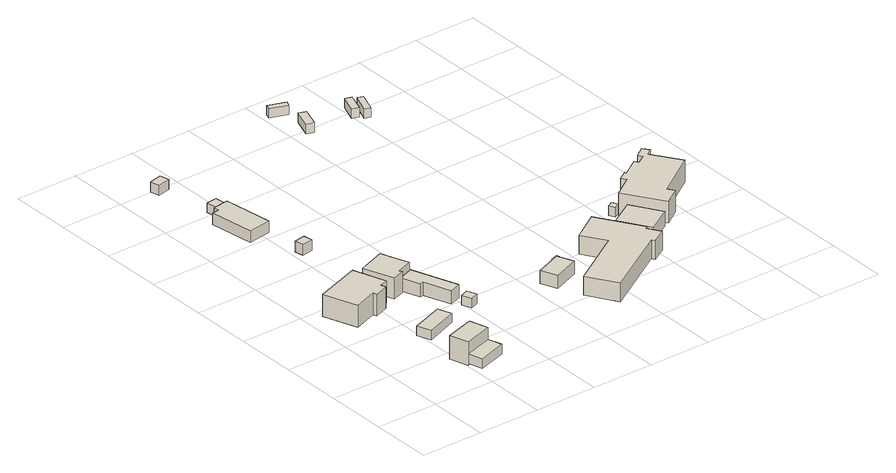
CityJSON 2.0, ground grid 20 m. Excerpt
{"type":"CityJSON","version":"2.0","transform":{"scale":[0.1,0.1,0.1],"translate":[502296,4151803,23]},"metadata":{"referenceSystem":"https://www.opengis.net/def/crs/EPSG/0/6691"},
"CityObjects":{
"building1":{"type":"Building","attributes":{"usage":"461","yearOfConstruction":"0001","measuredHeight":8.1,"storeysAboveGround":9999,"BuildingIDAttribute.prefecture":"07","BuildingIDAttribute.city":"07212","BuildingDetailAttribute.totalFloorArea":-9999,"BuildingDetailAttribute.buildingFootprintArea":-9999,"BuildingDetailAttribute.buildingRoofEdgeArea":-9999,"BuildingDetailAttribute.buildingStructureType":"611","BuildingDetailAttribute.buildingStructureOrgType":"9","BuildingDetailAttribute.majorUsage":"9","BuildingDetailAttribute.orgUsage":"999","BuildingDetailAttribute.surveyYear":"0001"},"geometry":[{"type":"Solid","lod":"1","boundaries":[[[[0,1,2,3]],[[2,4,5,3]],[[1,6,4,2]],[[0,7,6,1]],[[3,5,7,0]],[[4,6,7,5]]]]}]},
"building2":{"type":"Building","attributes":{"usage":"461","yearOfConstruction":"0001","measuredHeight":3.7,"storeysAboveGround":9999,"BuildingIDAttribute.prefecture":"07","BuildingIDAttribute.city":"07212","BuildingDetailAttribute.totalFloorArea":-9999,"BuildingDetailAttribute.buildingFootprintArea":-9999,"BuildingDetailAttribute.buildingRoofEdgeArea":-9999,"BuildingDetailAttribute.buildingStructureType":"611","BuildingDetailAttribute.buildingStructureOrgType":"9","BuildingDetailAttribute.majorUsage":"9","BuildingDetailAttribute.orgUsage":"999","BuildingDetailAttribute.surveyYear":"0001"},"geometry":[{"type":"Solid","lod":"1","boundaries":[[[[8,9,10,11]],[[10,12,13,11]],[[9,14,12,10]],[[8,15,14,9]],[[11,13,15,8]],[[12,14,15,13]]]]}]},
"building3":{"type":"Building","attributes":{"usage":"461","yearOfConstruction":"0001","measuredHeight":8.5,"storeysAboveGround":9999,"BuildingIDAttribute.prefecture":"07","BuildingIDAttribute.city":"07212","BuildingDetailAttribute.totalFloorArea":-9999,"BuildingDetailAttribute.buildingFootprintArea":-9999,"BuildingDetailAttribute.buildingRoofEdgeArea":-9999,"BuildingDetailAttribute.buildingStructureType":"611","BuildingDetailAttribute.buildingStructureOrgType":"9","BuildingDetailAttribute.majorUsage":"9","BuildingDetailAttribute.orgUsage":"999","BuildingDetailAttribute.surveyYear":"0001"},"geometry":[{"type":"Solid","lod":"1","boundaries":[[[[16,17,18,19,20,21,22,23]],[[22,24,25,23]],[[21,26,24,22]],[[20,27,26,21]],[[19,28,27,20]],[[18,29,28,19]],[[17,30,29,18]],[[16,31,30,17]],[[23,25,31,16]],[[24,26,27,28,29,30,31,25]]]]}]},
"building4":{"type":"Building","attributes":{"usage":"461","yearOfConstruction":"0001","measuredHeight":3,"storeysAboveGround":9999,"BuildingIDAttribute.prefecture":"07","BuildingIDAttribute.city":"07212","BuildingDetailAttribute.totalFloorArea":-9999,"BuildingDetailAttribute.buildingFootprintArea":-9999,"BuildingDetailAttribute.buildingRoofEdgeArea":-9999,"BuildingDetailAttribute.buildingStructureType":"611","BuildingDetailAttribute.buildingStructureOrgType":"9","BuildingDetailAttribute.majorUsage":"9","BuildingDetailAttribute.orgUsage":"999","BuildingDetailAttribute.surveyYear":"0001"},"geometry":[{"type":"Solid","lod":"1","boundaries":[[[[32,33,34,35]],[[34,36,37,35]],[[33,38,36,34]],[[32,39,38,33]],[[35,37,39,32]],[[36,38,39,37]]]]}]},
"building5":{"type":"Building","attributes":{"usage":"461","yearOfConstruction":"0001","measuredHeight":7.8,"storeysAboveGround":9999,"BuildingIDAttribute.prefecture":"07","BuildingIDAttribute.city":"07212","BuildingDetailAttribute.totalFloorArea":-9999,"BuildingDetailAttribute.buildingFootprintArea":-9999,"BuildingDetailAttribute.buildingRoofEdgeArea":-9999,"BuildingDetailAttribute.buildingStructureType":"611","BuildingDetailAttribute.buildingStructureOrgType":"9","BuildingDetailAttribute.majorUsage":"9","BuildingDetailAttribute.orgUsage":"999","BuildingDetailAttribute.surveyYear":"0001"},"geometry":[{"type":"Solid","lod":"1","boundaries":[[[[40,41,42,43,44,45]],[[44,46,47,45]],[[43,48,46,44]],[[42,49,48,43]],[[41,50,49,42]],[[40,51,50,41]],[[45,47,51,40]],[[46,48,49,50,51,47]]]]}]},
"building6":{"type":"Building","attributes":{"usage":"461","yearOfConstruction":"0001","measuredHeight":4.8,"storeysAboveGround":9999,"BuildingIDAttribute.prefecture":"07","BuildingIDAttribute.city":"07212","BuildingDetailAttribute.totalFloorArea":-9999,"BuildingDetailAttribute.buildingFootprintArea":-9999,"BuildingDetailAttribute.buildingRoofEdgeArea":-9999,"BuildingDetailAttribute.buildingStructureType":"611","BuildingDetailAttribute.buildingStructureOrgType":"9","BuildingDetailAttribute.majorUsage":"9","BuildingDetailAttribute.orgUsage":"999","BuildingDetailAttribute.surveyYear":"0001"},"geometry":[{"type":"Solid","lod":"1","boundaries":[[[[52,53,54,55,56,57]],[[56,58,59,57]],[[55,60,58,56]],[[54,61,60,55]],[[53,62,61,54]],[[52,63,62,53]],[[57,59,63,52]],[[58,60,61,62,63,59]]]]}]},
"building7":{"type":"Building","attributes":{"usage":"461","yearOfConstruction":"0001","measuredHeight":3.4,"storeysAboveGround":9999,"BuildingIDAttribute.prefecture":"07","BuildingIDAttribute.city":"07212","BuildingDetailAttribute.totalFloorArea":-9999,"BuildingDetailAttribute.buildingFootprintArea":-9999,"BuildingDetailAttribute.buildingRoofEdgeArea":-9999,"BuildingDetailAttribute.buildingStructureType":"611","BuildingDetailAttribute.buildingStructureOrgType":"9","BuildingDetailAttribute.majorUsage":"9","BuildingDetailAttribute.orgUsage":"999","BuildingDetailAttribute.surveyYear":"0001"},"geometry":[{"type":"Solid","lod":"1","boundaries":[[[[64,65,66,67]],[[66,68,69,67]],[[65,70,68,66]],[[64,71,70,65]],[[67,69,71,64]],[[68,70,71,69]]]]}]},
"building8":{"type":"Building","attributes":{"usage":"461","yearOfConstruction":"0001","measuredHeight":5.1,"storeysAboveGround":9999,"BuildingIDAttribute.prefecture":"07","BuildingIDAttribute.city":"07212","BuildingDetailAttribute.totalFloorArea":-9999,"BuildingDetailAttribute.buildingFootprintArea":-9999,"BuildingDetailAttribute.buildingRoofEdgeArea":-9999,"BuildingDetailAttribute.buildingStructureType":"611","BuildingDetailAttribute.buildingStructureOrgType":"9","BuildingDetailAttribute.majorUsage":"9","BuildingDetailAttribute.orgUsage":"999","BuildingDetailAttribute.surveyYear":"0001"},"geometry":[{"type":"Solid","lod":"1","boundaries":[[[[72,73,74,75,76,77]],[[76,78,79,77]],[[75,80,78,76]],[[74,81,80,75]],[[73,82,81,74]],[[72,83,82,73]],[[77,79,83,72]],[[78,80,81,82,83,79]]]]}]},
"building9":{"type":"Building","attributes":{"usage":"461","yearOfConstruction":"0001","measuredHeight":2.7,"storeysAboveGround":9999,"BuildingIDAttribute.prefecture":"07","BuildingIDAttribute.city":"07212","BuildingDetailAttribute.totalFloorArea":-9999,"BuildingDetailAttribute.buildingFootprintArea":-9999,"BuildingDetailAttribute.buildingRoofEdgeArea":-9999,"BuildingDetailAttribute.buildingStructureType":"611","BuildingDetailAttribute.buildingStructureOrgType":"9","BuildingDetailAttribute.majorUsage":"9","BuildingDetailAttribute.orgUsage":"999","BuildingDetailAttribute.surveyYear":"0001"},"geometry":[{"type":"Solid","lod":"1","boundaries":[[[[84,85,86,87]],[[86,88,89,87]],[[85,90,88,86]],[[84,91,90,85]],[[87,89,91,84]],[[88,90,91,89]]]]}]},
"building10":{"type":"Building","attributes":{"usage":"461","yearOfConstruction":"0001","measuredHeight":2.5,"storeysAboveGround":9999,"BuildingIDAttribute.prefecture":"07","BuildingIDAttribute.city":"07212","BuildingDetailAttribute.totalFloorArea":-9999,"BuildingDetailAttribute.buildingFootprintArea":-9999,"BuildingDetailAttribute.buildingRoofEdgeArea":-9999,"BuildingDetailAttribute.buildingStructureType":"611","BuildingDetailAttribute.buildingStructureOrgType":"9","BuildingDetailAttribute.majorUsage":"9","BuildingDetailAttribute.orgUsage":"999","BuildingDetailAttribute.surveyYear":"0001"},"geometry":[{"type":"Solid","lod":"1","boundaries":[[[[92,93,94,95]],[[94,96,97,95]],[[93,98,96,94]],[[92,99,98,93]],[[95,97,99,92]],[[96,98,99,97]]]]}]},
"building11":{"type":"Building","attributes":{"usage":"461","yearOfConstruction":"0001","measuredHeight":3.3,"storeysAboveGround":9999,"BuildingIDAttribute.prefecture":"07","BuildingIDAttribute.city":"07212","BuildingDetailAttribute.totalFloorArea":-9999,"BuildingDetailAttribute.buildingFootprintArea":-9999,"BuildingDetailAttribute.buildingRoofEdgeArea":-9999,"BuildingDetailAttribute.buildingStructureType":"611","BuildingDetailAttribute.buildingStructureOrgType":"9","BuildingDetailAttribute.majorUsage":"9","BuildingDetailAttribute.orgUsage":"999","BuildingDetailAttribute.surveyYear":"0001"},"geometry":[{"type":"Solid","lod":"1","boundaries":[[[[100,101,102,103]],[[102,104,105,103]],[[101,106,104,102]],[[100,107,106,101]],[[103,105,107,100]],[[104,106,107,105]]]]}]},
"building12":{"type":"Building","attributes":{"usage":"461","yearOfConstruction":"0001","measuredHeight":4.5,"storeysAboveGround":9999,"BuildingIDAttribute.prefecture":"07","BuildingIDAttribute.city":"07212","BuildingDetailAttribute.totalFloorArea":-9999,"BuildingDetailAttribute.buildingFootprintArea":-9999,"BuildingDetailAttribute.buildingRoofEdgeArea":-9999,"BuildingDetailAttribute.buildingStructureType":"611","BuildingDetailAttribute.buildingStructureOrgType":"9","BuildingDetailAttribute.majorUsage":"9","BuildingDetailAttribute.orgUsage":"999","BuildingDetailAttribute.surveyYear":"0001"},"geometry":[{"type":"Solid","lod":"1","boundaries":[[[[108,109,110,111]],[[110,112,113,111]],[[109,114,112,110]],[[108,115,114,109]],[[111,113,115,108]],[[112,114,115,113]]]]}]},
"building13":{"type":"Building","attributes":{"usage":"461","yearOfConstruction":"0001","measuredHeight":2.9,"storeysAboveGround":9999,"BuildingIDAttribute.prefecture":"07","BuildingIDAttribute.city":"07212","BuildingDetailAttribute.totalFloorArea":-9999,"BuildingDetailAttribute.buildingFootprintArea":-9999,"BuildingDetailAttribute.buildingRoofEdgeArea":-9999,"BuildingDetailAttribute.buildingStructureType":"611","BuildingDetailAttribute.buildingStructureOrgType":"9","BuildingDetailAttribute.majorUsage":"9","BuildingDetailAttribute.orgUsage":"999","BuildingDetailAttribute.surveyYear":"0001"},"geometry":[{"type":"Solid","lod":"1","boundaries":[[[[116,117,118,119]],[[118,120,121,119]],[[117,122,120,118]],[[116,123,122,117]],[[119,121,123,116]],[[120,122,123,121]]]]}]},
"building14":{"type":"Building","attributes":{"usage":"461","yearOfConstruction":"0001","measuredHeight":7,"storeysAboveGround":9999,"BuildingIDAttribute.prefecture":"07","BuildingIDAttribute.city":"07212","BuildingDetailAttribute.totalFloorArea":-9999,"BuildingDetailAttribute.buildingFootprintArea":-9999,"BuildingDetailAttribute.buildingRoofEdgeArea":-9999,"BuildingDetailAttribute.buildingStructureType":"611","BuildingDetailAttribute.buildingStructureOrgType":"9","BuildingDetailAttribute.majorUsage":"9","BuildingDetailAttribute.orgUsage":"999","BuildingDetailAttribute.surveyYear":"0001"},"geometry":[{"type":"Solid","lod":"1","boundaries":[[[[124,125,126,127,128,129,130,131,132,133]],[[132,134,135,133]],[[131,136,134,132]],[[130,137,136,131]],[[129,138,137,130]],[[128,139,138,129]],[[127,140,139,128]],[[126,141,140,127]],[[125,142,141,126]],[[124,143,142,125]],[[133,135,143,124]],[[134,136,137,138,139,140,141,142,143,135]]]]}]},
"building15":{"type":"Building","attributes":{"usage":"461","yearOfConstruction":"0001","measuredHeight":3,"storeysAboveGround":9999,"BuildingIDAttribute.prefecture":"07","BuildingIDAttribute.city":"07212","BuildingDetailAttribute.totalFloorArea":-9999,"BuildingDetailAttribute.buildingFootprintArea":-9999,"BuildingDetailAttribute.buildingRoofEdgeArea":-9999,"BuildingDetailAttribute.buildingStructureType":"611","BuildingDetailAttribute.buildingStructureOrgType":"9","BuildingDetailAttribute.majorUsage":"9","BuildingDetailAttribute.orgUsage":"999","BuildingDetailAttribute.surveyYear":"0001"},"geometry":[{"type":"Solid","lod":"1","boundaries":[[[[144,145,146,147]],[[146,148,149,147]],[[145,150,148,146]],[[144,151,150,145]],[[147,149,151,144]],[[148,150,151,149]]]]}]},
"building16":{"type":"Building","attributes":{"usage":"461","yearOfConstruction":"0001","measuredHeight":5.7,"storeysAboveGround":9999,"BuildingIDAttribute.prefecture":"07","BuildingIDAttribute.city":"07212","BuildingDetailAttribute.totalFloorArea":-9999,"BuildingDetailAttribute.buildingFootprintArea":-9999,"BuildingDetailAttribute.buildingRoofEdgeArea":-9999,"BuildingDetailAttribute.buildingStructureType":"611","BuildingDetailAttribute.buildingStructureOrgType":"9","BuildingDetailAttribute.majorUsage":"9","BuildingDetailAttribute.orgUsage":"999","BuildingDetailAttribute.surveyYear":"0001"},"geometry":[{"type":"Solid","lod":"1","boundaries":[[[[152,153,154,155]],[[154,156,157,155]],[[153,158,156,154]],[[152,159,158,153]],[[155,157,159,152]],[[156,158,159,157]]]]}]},
"building17":{"type":"Building","attributes":{"usage":"461","yearOfConstruction":"0001","measuredHeight":3,"storeysAboveGround":9999,"BuildingIDAttribute.prefecture":"07","BuildingIDAttribute.city":"07212","BuildingDetailAttribute.totalFloorArea":-9999,"BuildingDetailAttribute.buildingFootprintArea":-9999,"BuildingDetailAttribute.buildingRoofEdgeArea":-9999,"BuildingDetailAttribute.buildingStructureType":"611","BuildingDetailAttribute.buildingStructureOrgType":"9","BuildingDetailAttribute.majorUsage":"9","BuildingDetailAttribute.orgUsage":"999","BuildingDetailAttribute.surveyYear":"0001"},"geometry":[{"type":"Solid","lod":"1","boundaries":[[[[160,161,162,163]],[[162,164,165,163]],[[161,166,164,162]],[[160,167,166,161]],[[163,165,167,160]],[[164,166,167,165]]]]}]},
"building18":{"type":"Building","attributes":{"usage":"461","yearOfConstruction":"0001","measuredHeight":4.2,"storeysAboveGround":9999,"BuildingIDAttribute.prefecture":"07","BuildingIDAttribute.city":"07212","BuildingDetailAttribute.totalFloorArea":-9999,"BuildingDetailAttribute.buildingFootprintArea":-9999,"BuildingDetailAttribute.buildingRoofEdgeArea":-9999,"BuildingDetailAttribute.buildingStructureType":"611","BuildingDetailAttribute.buildingStructureOrgType":"9","BuildingDetailAttribute.majorUsage":"9","BuildingDetailAttribute.orgUsage":"999","BuildingDetailAttribute.surveyYear":"0001"},"geometry":[{"type":"Solid","lod":"1","boundaries":[[[[168,169,170,171]],[[170,172,173,171]],[[169,174,172,170]],[[168,175,174,169]],[[171,173,175,168]],[[172,174,175,173]]]]}]},
"building19":{"type":"Building","attributes":{"usage":"461","yearOfConstruction":"0001","measuredHeight":2.9,"storeysAboveGround":9999,"BuildingIDAttribute.prefecture":"07","BuildingIDAttribute.city":"07212","BuildingDetailAttribute.totalFloorArea":-9999,"BuildingDetailAttribute.buildingFootprintArea":-9999,"BuildingDetailAttribute.buildingRoofEdgeArea":-9999,"BuildingDetailAttribute.buildingStructureType":"611","BuildingDetailAttribute.buildingStructureOrgType":"9","BuildingDetailAttribute.majorUsage":"9","BuildingDetailAttribute.orgUsage":"999","BuildingDetailAttribute.surveyYear":"0001"},"geometry":[{"type":"Solid","lod":"1","boundaries":[[[[176,177,178,179]],[[178,180,181,179]],[[177,182,180,178]],[[176,183,182,177]],[[179,181,183,176]],[[180,182,183,181]]]]}]},
"building20":{"type":"Building","attributes":{"usage":"461","yearOfConstruction":"0001","measuredHeight":3.2,"storeysAboveGround":9999,"BuildingIDAttribute.prefecture":"07","BuildingIDAttribute.city":"07212","BuildingDetailAttribute.totalFloorArea":-9999,"BuildingDetailAttribute.buildingFootprintArea":-9999,"BuildingDetailAttribute.buildingRoofEdgeArea":-9999,"BuildingDetailAttribute.buildingStructureType":"611","BuildingDetailAttribute.buildingStructureOrgType":"9","BuildingDetailAttribute.majorUsage":"9","BuildingDetailAttribute.orgUsage":"999","BuildingDetailAttribute.surveyYear":"0001"},"geometry":[{"type":"Solid","lod":"1","boundaries":[[[[184,185,186,187]],[[186,188,189,187]],[[185,190,188,186]],[[184,191,190,185]],[[187,189,191,184]],[[188,190,191,189]]]]}]},
"building21":{"type":"Building","attributes":{"usage":"461","yearOfConstruction":"0001","measuredHeight":9.9,"storeysAboveGround":9999,"BuildingIDAttribute.prefecture":"07","BuildingIDAttribute.city":"07212","BuildingDetailAttribute.totalFloorArea":-9999,"BuildingDetailAttribute.buildingFootprintArea":-9999,"BuildingDetailAttribute.buildingRoofEdgeArea":-9999,"BuildingDetailAttribute.buildingStructureType":"611","BuildingDetailAttribute.buildingStructureOrgType":"9","BuildingDetailAttribute.majorUsage":"9","BuildingDetailAttribute.orgUsage":"999","BuildingDetailAttribute.surveyYear":"0001"},"geometry":[{"type":"Solid","lod":"1","boundaries":[[[[192,193,194,195,196,197,198,199,200,201,202,203,204,205,206,207]],[[206,208,209,207]],[[205,210,208,206]],[[204,211,210,205]],[[203,212,211,204]],[[202,213,212,203]],[[201,214,213,202]],[[200,215,214,201]],[[199,216,215,200]],[[198,217,216,199]],[[197,218,217,198]],[[196,219,218,197]],[[195,220,219,196]],[[194,221,220,195]],[[193,222,221,194]],[[192,223,222,193]],[[207,209,223,192]],[[208,210,211,212,213,214,215,216,217,218,219,220,221,222,223,209]]]]}]}
},
"vertices":[
[156,51,53],[137,110,53],[230,139,53],[248,80,53],[230,139,128],[248,80,128],[137,110,128],[156,51,128],
[248,80,59],[262,34,59],[170,5,59],[156,51,59],[170,5,90],[156,51,90],[262,34,90],[248,80,90],
[122,414,57],[118,426,57],[43,399,57],[4,506,57],[152,559,57],[189,455,57],[162,446,57],[167,431,57],[162,446,127],[167,431,127],[189,455,127],[152,559,127],[4,506,127],[43,399,127],[118,426,127],[122,414,127],
[164,225,52],[147,269,52],[251,308,52],[268,264,52],[251,308,82],[268,264,82],[147,269,82],[164,225,82],
[226,466,50],[189,563,50],[278,596,50],[311,508,50],[260,489,50],[264,480,50],[260,489,118],[264,480,118],[311,508,118],[278,596,118],[189,563,118],[226,466,118],
[367,358,53],[329,344,53],[297,430,53],[286,426,53],[264,487,53],[313,505,53],[264,487,95],[313,505,95],[286,426,95],[297,430,95],[329,344,95],[367,358,95],
[179,813,49],[174,842,49],[210,848,49],[215,819,49],[210,848,83],[215,819,83],[174,842,83],[179,813,83],
[108,958,49],[88,1100,49],[111,1103,49],[109,1121,49],[161,1128,49],[183,969,49],[161,1128,86],[183,969,86],[109,1121,86],[111,1103,86],[88,1100,86],[108,958,86],
[362,295,51],[350,326,51],[377,337,51],[389,306,51],[377,337,81],[389,306,81],[350,326,81],[362,295,81],
[124,1132,48],[119,1164,48],[154,1169,48],[158,1137,48],[154,1169,78],[158,1137,78],[119,1164,78],[124,1132,78],
[74,1320,47],[67,1350,47],[109,1360,47],[116,1330,47],[109,1360,79],[116,1330,79],[67,1350,79],[74,1320,79],
[617,235,48],[596,287,48],[682,322,48],[703,270,48],[682,322,89],[703,270,89],[596,287,89],[617,235,89],
[675,321,47],[671,331,47],[697,341,47],[700,332,47],[697,341,77],[700,332,77],[671,331,77],[675,321,77],
[929,194,47],[922,205,47],[709,72,47],[651,164,47],[827,275,47],[781,349,47],[872,407,47],[959,269,47],[950,264,47],[976,223,47],[950,264,107],[976,223,107],[959,269,107],[872,407,107],[781,349,107],[827,275,107],[651,164,107],[709,72,107],[922,205,107],[929,194,107],
[662,1371,13],[638,1379,13],[660,1442,13],[683,1434,13],[660,1442,44],[683,1434,44],[638,1379,44],[662,1371,44],
[983,272,47],[925,367,47],[1005,416,47],[1063,321,47],[1005,416,94],[1063,321,94],[925,367,94],[983,272,94],
[668,1493,12],[613,1513,12],[619,1531,12],[675,1511,12],[619,1531,42],[675,1511,42],[613,1513,42],[668,1493,42],
[985,444,49],[975,462,49],[994,473,49],[1004,454,49],[994,473,79],[1004,454,79],[975,462,79],[985,444,79],
[814,1365,10],[793,1373,10],[814,1431,10],[835,1423,10],[814,1431,40],[835,1423,40],[793,1373,40],[814,1365,40],
[841,1347,8],[822,1354,8],[846,1416,8],[864,1409,8],[846,1416,38],[864,1409,38],[822,1354,38],[841,1347,38],
[1258,478,46],[1120,386,46],[1134,365,46],[1081,330,46],[1001,450,46],[1065,494,46],[1055,510,46],[1084,529,46],[1087,524,46],[1143,561,46],[1151,548,46],[1179,566,46],[1170,580,46],[1204,603,46],[1219,582,46],[1198,568,46],[1219,582,116],[1198,568,116],[1204,603,116],[1170,580,116],[1179,566,116],[1151,548,116],[1143,561,116],[1087,524,116],[1084,529,116],[1055,510,116],[1065,494,116],[1001,450,116],[1081,330,116],[1134,365,116],[1120,386,116],[1258,478,116]
]}
